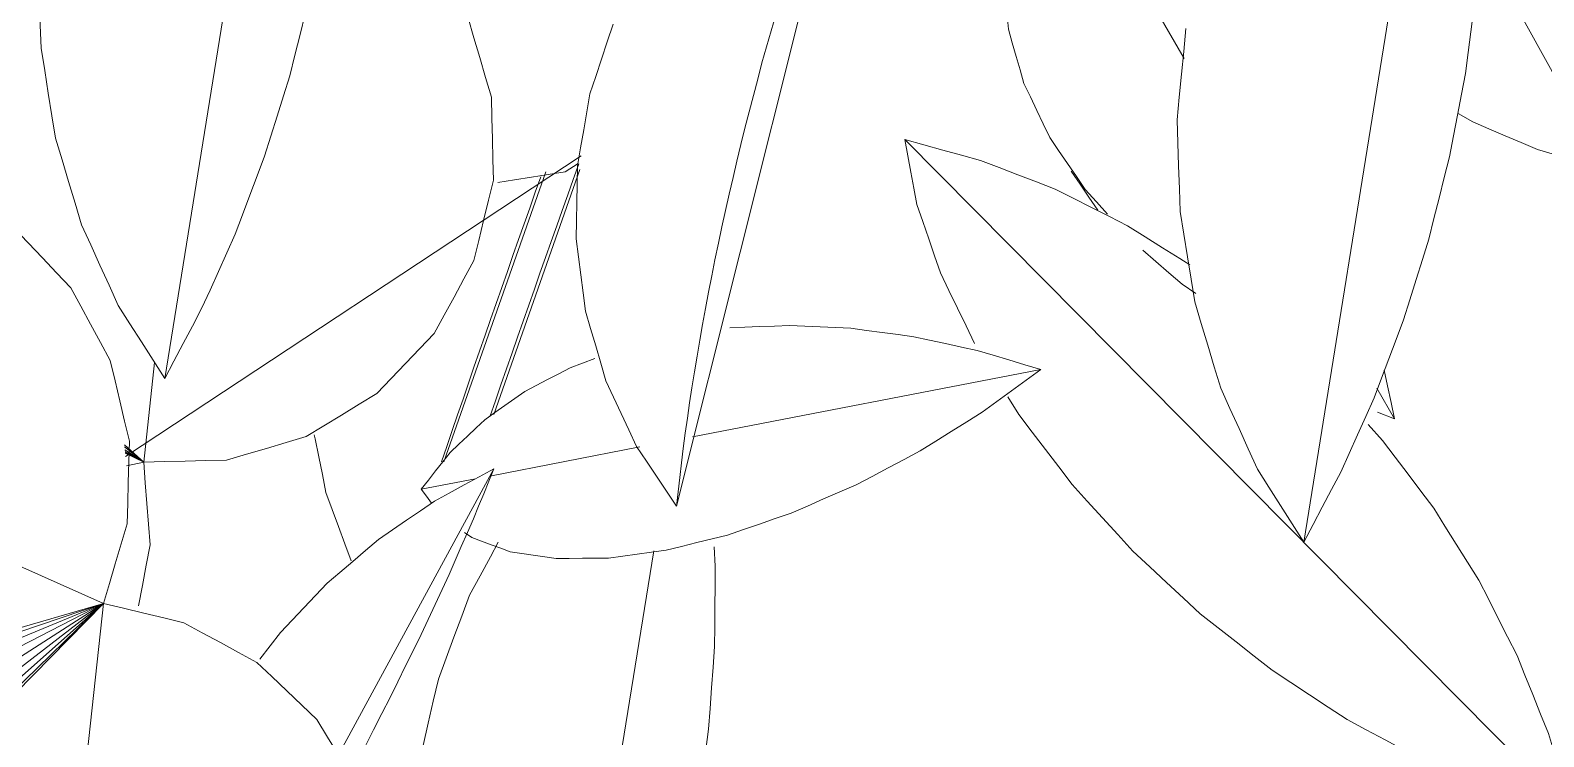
# Model space of a CAD drawing. Header units: metres. Extents: x -18.34 to -13.25, y -25.49 to -16.26.
# Drawn here: x -14.5153 to -14.4264, y -20.6144 to -20.5729 of the extents above; entities that cross this region are included whole.
import ezdxf

# ---------------------------------------------------------------- set-up
doc = ezdxf.new("R2010")
doc.units = ezdxf.units.M
doc.layers.add('Importações nas famílias', color=7, linetype='Continuous', lineweight=5)
doc.layers.add('Vegetação', color=7, linetype='Continuous', lineweight=5)

# ---------------------------------------------------------------- blocks, each defined once
blk = doc.blocks.new('Planta_pergolado_12200 - plantas pergolado_skp_Component_12-V566-Pavimento 02 - Executivo')
at = {"layer": 'Importações nas famílias', "color": 9}
for p, q in [((0.051972, 0.272105), (0.035201, 0.262992)), ((0.033843, 0.263584), (0.034776, 0.264081))]:
    blk.add_line(p, q, dxfattribs=at)
at = {"layer": 'Importações nas famílias', "color": 9, "flags": 128}
for points in [[(0.049046, 0.27091), (0.049777, 0.271209), (0.050509, 0.271508), (0.05124, 0.271806), (0.051972, 0.272105)], [(0.051972, 0.272105), (0.051499, 0.271232), (0.051025, 0.270358), (0.050551, 0.269485), (0.050078, 0.268611)], [(0.045783, 0.269474), (0.046599, 0.269833), (0.047414, 0.270192), (0.04823, 0.270551), (0.049046, 0.27091)], [(0.042262, 0.267831), (0.043142, 0.268241), (0.044023, 0.268652), (0.044903, 0.269063), (0.045783, 0.269474)], [(0.050078, 0.268611), (0.049516, 0.267792), (0.048954, 0.266973), (0.048393, 0.266154), (0.047831, 0.265335)], [(0.038564, 0.266019), (0.039488, 0.266472), (0.040413, 0.266925), (0.041337, 0.267378), (0.042262, 0.267831)], [(0.034776, 0.264081), (0.035723, 0.264565), (0.03667, 0.26505), (0.037617, 0.265534), (0.038564, 0.266019)], [(0.047831, 0.265335), (0.047187, 0.26458), (0.046543, 0.263824), (0.045899, 0.263069), (0.045256, 0.262313)], [(0.045256, 0.262313), (0.044537, 0.26163), (0.043818, 0.260946), (0.0431, 0.260262), (0.042381, 0.259579)], [(0.042381, 0.259579), (0.041595, 0.258975), (0.04081, 0.258371)]]:
    blk.add_lwpolyline(points, dxfattribs=at)
blk = doc.blocks.new('Planta_pergolado_12200 - plantas pergolado_skp_Component_17-V3860-Pavimento 02 - Executivo')
at = {"layer": 'Importações nas famílias', "color": 9}
for p, q in [((0.385907, -0.226549), (0.401074, -0.192523)), ((0.378167, -0.200032), (0.385907, -0.226549)), ((0.385907, -0.226549), (0.377654, -0.202165)), ((0.385907, -0.226549), (0.376607, -0.204091)), ((0.385907, -0.226549), (0.364249, -0.205321)), ((0.385907, -0.226549), (0.375098, -0.205679)), ((0.385907, -0.226549), (0.373229, -0.206822)), ((0.385907, -0.226549), (0.366809, -0.206978)), ((0.385907, -0.226549), (0.368938, -0.207494)), ((0.385907, -0.226549), (0.371128, -0.207441)), ((0.385907, -0.226549), (0.348899, -0.222578))]:
    blk.add_line(p, q, dxfattribs=at)
at = {"layer": 'Importações nas famílias', "color": 9, "flags": 128}
for points in [[(0.407941, -0.221295), (0.407059, -0.222131), (0.406178, -0.222966), (0.405296, -0.223802), (0.404414, -0.224638)], [(0.404414, -0.224638), (0.403347, -0.225216), (0.402279, -0.225794), (0.401211, -0.226372), (0.400143, -0.226951)], [(0.385907, -0.226549), (0.385622, -0.227731), (0.385338, -0.228913), (0.385053, -0.230096), (0.384769, -0.231278)], [(0.390563, -0.22794), (0.389399, -0.227592), (0.388235, -0.227244), (0.387071, -0.226897), (0.385907, -0.226549)], [(0.400143, -0.226951), (0.398962, -0.227232), (0.397781, -0.227514), (0.3966, -0.227796), (0.395419, -0.228077)], [(0.395419, -0.228077), (0.394205, -0.228043), (0.392991, -0.228009), (0.391777, -0.227974), (0.390563, -0.22794)], [(0.384769, -0.231278), (0.384188, -0.232346), (0.383608, -0.233414), (0.383027, -0.234482), (0.382447, -0.235549)], [(0.382447, -0.235549), (0.38161, -0.23643), (0.380773, -0.237311), (0.379937, -0.238192), (0.3791, -0.239072)], [(0.3791, -0.239072), (0.378064, -0.239706), (0.377028, -0.240339), (0.375992, -0.240973), (0.374956, -0.241606)]]:
    blk.add_lwpolyline(points, dxfattribs=at)
blk = doc.blocks.new('Planta_pergolado_12200 - plantas pergolado_skp_Component_16-V3861-Pavimento 02 - Executivo')
blk.add_blockref('Planta_pergolado_12200 - plantas pergolado_skp_Component_17-V3860-Pavimento 02 - Executivo', (0, 0))
at = {"extrusion": (0, 0, -1), "zscale": -1, "rotation": 180}
blk.add_blockref('Planta_pergolado_12200 - plantas pergolado_skp_Component_12-V566-Pavimento 02 - Executivo', (-0.341827, 0.022642), dxfattribs=at)
blk = doc.blocks.new('Planta_pergolado_12200 - plantas pergolado_skp_Component_12-V593-Pavimento 02 - Executivo')
at = {"layer": 'Importações nas famílias', "color": 9}
for p, q in [((0.399628, 0.281553), (0.395676, 0.261122)), ((0.395079, 0.258032), (0.393377, 0.249234)), ((0.390068, 0.247737), (0.389761, 0.248176)), ((0.393212, 0.24838), (0.392596, 0.245198))]:
    blk.add_line(p, q, dxfattribs=at)
at = {"layer": 'Importações nas famílias', "color": 9, "flags": 128}
for points in [[(0.397122, 0.27812), (0.397748, 0.278978), (0.398375, 0.279837), (0.399001, 0.280695), (0.399628, 0.281553)], [(0.399628, 0.281553), (0.399906, 0.280622), (0.400184, 0.279691), (0.400462, 0.27876), (0.40074, 0.277829)], [(0.394847, 0.274478), (0.395416, 0.275389), (0.395985, 0.276299), (0.396553, 0.277209), (0.397122, 0.27812)], [(0.40074, 0.277829), (0.400941, 0.276897), (0.401143, 0.275965), (0.401345, 0.275033), (0.401546, 0.274102)], [(0.392858, 0.270713), (0.393356, 0.271654), (0.393853, 0.272596), (0.39435, 0.273537), (0.394847, 0.274478)], [(0.401546, 0.274102), (0.40167, 0.273179), (0.401793, 0.272257), (0.401916, 0.271334), (0.402039, 0.270412)], [(0.391201, 0.266913), (0.391615, 0.267863), (0.39203, 0.268813), (0.392444, 0.269763), (0.392858, 0.270713)], [(0.402039, 0.270412), (0.402082, 0.269509), (0.402126, 0.268607), (0.402169, 0.267704), (0.402212, 0.266802)], [(0.389914, 0.263168), (0.390236, 0.264104), (0.390558, 0.265041), (0.390879, 0.265977), (0.391201, 0.266913)], [(0.402212, 0.266802), (0.402175, 0.265929), (0.402138, 0.265056), (0.402101, 0.264183), (0.402064, 0.263311)], [(0.389029, 0.259565), (0.38925, 0.260466), (0.389472, 0.261367), (0.389693, 0.262267), (0.389914, 0.263168)], [(0.388565, 0.256189), (0.388681, 0.257033), (0.388797, 0.257877), (0.388913, 0.258721), (0.389029, 0.259565)], [(0.388533, 0.253119), (0.388541, 0.253886), (0.388549, 0.254654), (0.388557, 0.255421), (0.388565, 0.256189)], [(0.400267, 0.255385), (0.399995, 0.254658), (0.399723, 0.253931)], [(0.388935, 0.250427), (0.388834, 0.2511), (0.388734, 0.251773), (0.388634, 0.252446), (0.388533, 0.253119)], [(0.399723, 0.253931), (0.399377, 0.253269), (0.399031, 0.252608), (0.398686, 0.251946), (0.39834, 0.251285)], [(0.39834, 0.251285), (0.397925, 0.250696), (0.397509, 0.250108), (0.397094, 0.249519), (0.396678, 0.24893)], [(0.389761, 0.248176), (0.389554, 0.248739), (0.389348, 0.249301), (0.389141, 0.249864), (0.388935, 0.250427)], [(0.396678, 0.24893), (0.396198, 0.248421), (0.395718, 0.247912), (0.395237, 0.247403), (0.394757, 0.246894)], [(0.394757, 0.246894), (0.394217, 0.24647), (0.393677, 0.246046), (0.393136, 0.245622), (0.392596, 0.245198)], [(0.392596, 0.245198), (0.392195, 0.245503), (0.391793, 0.245808)]]:
    blk.add_lwpolyline(points, dxfattribs=at)
blk = doc.blocks.new('Planta_pergolado_12200 - plantas pergolado_skp_Component_17-V3867-Pavimento 02 - Executivo')
at = {"layer": 'Importações nas famílias', "color": 9}
for p, q in [((0.393976, -0.227907), (0.394189, -0.228916)), ((0.395199, -0.227781), (0.394189, -0.228916)), ((0.395079, -0.227793), (0.394189, -0.228916)), ((0.394921, -0.227809), (0.394189, -0.228916)), ((0.394814, -0.22782), (0.394189, -0.228916)), ((0.394189, -0.228916), (0.394752, -0.227827)), ((0.394189, -0.228916), (0.394726, -0.227829)), ((0.400042, -0.229544), (0.394189, -0.228916))]:
    blk.add_line(p, q, dxfattribs=at)
at = {"layer": 'Importações nas famílias', "color": 9, "flags": 128}
for points in [[(0.389346, -0.229288), (0.388152, -0.229064), (0.386958, -0.22884), (0.385764, -0.228616)], [(0.394189, -0.228916), (0.392978, -0.229009), (0.391767, -0.229102), (0.390557, -0.229195), (0.389346, -0.229288)], [(0.394312, -0.23378), (0.394281, -0.232564), (0.39425, -0.231348), (0.39422, -0.230132), (0.394189, -0.228916)], [(0.395687, -0.238449), (0.395343, -0.237282), (0.394999, -0.236114), (0.394656, -0.234947), (0.394312, -0.23378)], [(0.398221, -0.242602), (0.397588, -0.241564), (0.396954, -0.240526), (0.396321, -0.239487), (0.395687, -0.238449)], [(0.401742, -0.245959), (0.400862, -0.24512), (0.399982, -0.244281), (0.399102, -0.243442), (0.398221, -0.242602)], [(0.406009, -0.248289), (0.404942, -0.247707), (0.403875, -0.247124), (0.402809, -0.246542), (0.401742, -0.245959)], [(0.410731, -0.249435), (0.40955, -0.249148), (0.40837, -0.248862), (0.407189, -0.248576), (0.406009, -0.248289)], [(0.420246, -0.247944), (0.419081, -0.248288), (0.417916, -0.248631), (0.416752, -0.248974), (0.415587, -0.249317)], [(0.415587, -0.249317), (0.414373, -0.249346), (0.413159, -0.249376), (0.411945, -0.249405), (0.410731, -0.249435)]]:
    blk.add_lwpolyline(points, dxfattribs=at)
blk = doc.blocks.new('Planta_pergolado_12200 - plantas pergolado_skp_Component_16-V3868-Pavimento 02 - Executivo')
blk.add_blockref('Planta_pergolado_12200 - plantas pergolado_skp_Component_17-V3867-Pavimento 02 - Executivo', (0, 0))
at = {"extrusion": (0, 0, -1), "zscale": -1, "rotation": 180}
blk.add_blockref('Planta_pergolado_12200 - plantas pergolado_skp_Component_12-V593-Pavimento 02 - Executivo', (0, 0), dxfattribs=at)
blk = doc.blocks.new('Planta_pergolado_12200 - plantas pergolado_skp_-V3896-Pavimento 02 - Executivo')
for name in ['Planta_pergolado_12200 - plantas pergolado_skp_Component_16-V3861-Pavimento 02 - Executivo', 'Planta_pergolado_12200 - plantas pergolado_skp_Component_16-V3868-Pavimento 02 - Executivo']:
    blk.add_blockref(name, (0, 0))
blk = doc.blocks.new('Planta_pergolado_12200 - plantas pergolado_skp_Component_12-V859-Pavimento 02 - Executivo')
at = {"layer": 'Importações nas famílias', "color": 9}
for p, q in [((0.411349, 0.314746), (0.424787, 0.307309)), ((0.428836, 0.308116), (0.429557, 0.30774)), ((0.414647, 0.306049), (0.414145, 0.306908)), ((0.438927, 0.299484), (0.442179, 0.297684))]:
    blk.add_line(p, q, dxfattribs=at)
at = {"layer": 'Importações nas famílias', "color": 9, "flags": 128}
for points in [[(0.412531, 0.310696), (0.412235, 0.311708), (0.41194, 0.312721), (0.411644, 0.313733), (0.411349, 0.314746)], [(0.411349, 0.314746), (0.412293, 0.314457), (0.413237, 0.314169), (0.414182, 0.31388), (0.415126, 0.313592)], [(0.415126, 0.313592), (0.416046, 0.313278), (0.416965, 0.312964), (0.417885, 0.312651), (0.418804, 0.312337)], [(0.418804, 0.312337), (0.419688, 0.312002), (0.420572, 0.311667), (0.421457, 0.311332), (0.422341, 0.310996)], [(0.422341, 0.310996), (0.42318, 0.310643), (0.424019, 0.31029), (0.424858, 0.309937), (0.425697, 0.309584)], [(0.414145, 0.306908), (0.413741, 0.307855), (0.413338, 0.308802), (0.412934, 0.309749), (0.412531, 0.310696)], [(0.425697, 0.309584), (0.426482, 0.309217), (0.427266, 0.30885), (0.428051, 0.308483), (0.428836, 0.308116)], [(0.44015, 0.300525), (0.440452, 0.300162), (0.440755, 0.299799), (0.441057, 0.299437), (0.44136, 0.299074)], [(0.44136, 0.299074), (0.441565, 0.298727), (0.441769, 0.298379), (0.441974, 0.298032), (0.442179, 0.297684)], [(0.442179, 0.297684), (0.441488, 0.297218), (0.440796, 0.296752), (0.440105, 0.296285), (0.439413, 0.295819)], [(0.439413, 0.295819), (0.438672, 0.295505), (0.437931, 0.295192), (0.437191, 0.294878), (0.43645, 0.294565)], [(0.433357, 0.293952), (0.43257, 0.293962), (0.431782, 0.293973)], [(0.43645, 0.294565), (0.435676, 0.294412), (0.434903, 0.294258), (0.43413, 0.294105), (0.433357, 0.293952)]]:
    blk.add_lwpolyline(points, dxfattribs=at)
blk = doc.blocks.new('Planta_pergolado_12200 - plantas pergolado_skp_Component_12-V847-Pavimento 02 - Executivo')
at = {"layer": 'Importações nas famílias', "color": 9}
blk.add_line((0.56316, 0.178764), (0.606406, 0.189611), dxfattribs=at)
at = {"layer": 'Importações nas famílias', "color": 9, "flags": 128}
for points in [[(0.58917, 0.183782), (0.59011, 0.184051), (0.59105, 0.18432), (0.591989, 0.184589), (0.592929, 0.184858)], [(0.585337, 0.182776), (0.586296, 0.183028), (0.587254, 0.183279), (0.588212, 0.183531), (0.58917, 0.183782)], [(0.581473, 0.181851), (0.582439, 0.182083), (0.583405, 0.182314), (0.584371, 0.182545), (0.585337, 0.182776)], [(0.577619, 0.181018), (0.578582, 0.181226), (0.579546, 0.181435), (0.580509, 0.181643), (0.581473, 0.181851)], [(0.573819, 0.180285), (0.574769, 0.180468), (0.575719, 0.180651), (0.576669, 0.180835), (0.577619, 0.181018)], [(0.566549, 0.179151), (0.567441, 0.179279), (0.568333, 0.179406), (0.569224, 0.179533), (0.570116, 0.17966)], [(0.570116, 0.17966), (0.571042, 0.179816), (0.571968, 0.179973), (0.572893, 0.180129), (0.573819, 0.180285)], [(0.56316, 0.178764), (0.564007, 0.178861), (0.564855, 0.178958), (0.565702, 0.179055), (0.566549, 0.179151)], [(0.566675, 0.17641), (0.565796, 0.176999), (0.564917, 0.177587), (0.564039, 0.178175), (0.56316, 0.178764)], [(0.570522, 0.174618), (0.56956, 0.175066), (0.568598, 0.175514), (0.567636, 0.175962), (0.566675, 0.17641)], [(0.591428, 0.17504), (0.590409, 0.174701), (0.589391, 0.174363), (0.588372, 0.174024), (0.587354, 0.173686)], [(0.57461, 0.173429), (0.573588, 0.173726), (0.572566, 0.174023), (0.571544, 0.174321), (0.570522, 0.174618)], [(0.578845, 0.172871), (0.577786, 0.17301), (0.576727, 0.17315), (0.575669, 0.173289), (0.57461, 0.173429)], [(0.587354, 0.173686), (0.586297, 0.173504), (0.58524, 0.173322), (0.584183, 0.173139), (0.583126, 0.172957)], [(0.583126, 0.172957), (0.582056, 0.172936), (0.580985, 0.172914), (0.579915, 0.172892), (0.578845, 0.172871)]]:
    blk.add_lwpolyline(points, dxfattribs=at)
blk = doc.blocks.new('Planta_pergolado_12200 - plantas pergolado_skp_Component_16-V4015-Pavimento 02 - Executivo')
at = {"extrusion": (0, 0, -1), "zscale": -1, "rotation": 180}
for name, p in [('Planta_pergolado_12200 - plantas pergolado_skp_Component_12-V847-Pavimento 02 - Executivo', (0.171558, -0.081414)), ('Planta_pergolado_12200 - plantas pergolado_skp_Component_12-V859-Pavimento 02 - Executivo', (0, 0))]:
    blk.add_blockref(name, p, dxfattribs=at)
blk = doc.blocks.new('Planta_pergolado_12200 - plantas pergolado_skp_Component_12-V935-Pavimento 02 - Executivo')
at = {"layer": 'Importações nas famílias', "color": 9}
blk.add_line((0.399094, 0.230146), (0.441757, 0.237025), dxfattribs=at)
at = {"layer": 'Importações nas famílias', "color": 9, "flags": 128}
for points in [[(0.416856, 0.23748), (0.418064, 0.237783), (0.419273, 0.238086), (0.420482, 0.238389), (0.421691, 0.238692)], [(0.412127, 0.236001), (0.413309, 0.236371), (0.414491, 0.236741), (0.415673, 0.23711), (0.416856, 0.23748)], [(0.407557, 0.234273), (0.408699, 0.234705), (0.409842, 0.235137), (0.410984, 0.235569), (0.412127, 0.236001)], [(0.403196, 0.232314), (0.404286, 0.232804), (0.405377, 0.233293), (0.406467, 0.233783), (0.407557, 0.234273)], [(0.399094, 0.230146), (0.40012, 0.230688), (0.401145, 0.23123), (0.402171, 0.231772), (0.403196, 0.232314)], [(0.403381, 0.227419), (0.402309, 0.228101), (0.401238, 0.228783), (0.400166, 0.229465), (0.399094, 0.230146)], [(0.408115, 0.225269), (0.406932, 0.225806), (0.405748, 0.226344), (0.404565, 0.226881), (0.403381, 0.227419)], [(0.413187, 0.223746), (0.411919, 0.224127), (0.410651, 0.224507), (0.409383, 0.224888), (0.408115, 0.225269)], [(0.418476, 0.222887), (0.417153, 0.223102), (0.415831, 0.223316), (0.414509, 0.223531), (0.413187, 0.223746)], [(0.423858, 0.222711), (0.422513, 0.222755), (0.421167, 0.222799), (0.419821, 0.222843), (0.418476, 0.222887)]]:
    blk.add_lwpolyline(points, dxfattribs=at)
blk = doc.blocks.new('Planta_pergolado_12200 - plantas pergolado_skp_Component_16-V4051-Pavimento 02 - Executivo')
at = {"extrusion": (0, 0, -1), "zscale": -1, "rotation": 180}
blk.add_blockref('Planta_pergolado_12200 - plantas pergolado_skp_Component_12-V935-Pavimento 02 - Executivo', (0, 0), dxfattribs=at)
blk = doc.blocks.new('Planta_pergolado_12200 - plantas pergolado_skp_Component_12-V939-Pavimento 02 - Executivo')
at = {"layer": 'Importações nas famílias', "color": 9}
for p, q in [((0.373595, 0.312745), (0.413104, 0.273582)), ((0.395468, 0.301602), (0.396389, 0.300767)), ((0.39802, 0.27962), (0.396979, 0.280269))]:
    blk.add_line(p, q, dxfattribs=at)
at = {"layer": 'Importações nas famílias', "color": 9, "flags": 128}
for points in [[(0.374851, 0.308439), (0.374537, 0.309515), (0.374223, 0.310592), (0.373909, 0.311668), (0.373595, 0.312745)], [(0.373595, 0.312745), (0.374764, 0.312395), (0.375933, 0.312046), (0.377102, 0.311697), (0.378271, 0.311347)], [(0.378271, 0.311347), (0.379415, 0.310888), (0.380559, 0.310429), (0.381703, 0.30997), (0.382847, 0.309511)], [(0.382847, 0.309511), (0.383953, 0.308948), (0.385059, 0.308385), (0.386165, 0.307821), (0.38727, 0.307258)], [(0.3767, 0.303998), (0.376238, 0.305108), (0.375776, 0.306218), (0.375314, 0.307329), (0.374851, 0.308439)], [(0.38727, 0.307258), (0.388326, 0.306596), (0.389382, 0.305935), (0.390438, 0.305273), (0.391493, 0.304612)], [(0.379098, 0.299526), (0.378498, 0.300644), (0.377899, 0.301762), (0.377299, 0.30288), (0.3767, 0.303998)], [(0.391493, 0.304612), (0.392487, 0.303859), (0.393481, 0.303107), (0.394474, 0.302355), (0.395468, 0.301602)], [(0.381988, 0.295129), (0.381265, 0.296228), (0.380543, 0.297327), (0.37982, 0.298427), (0.379098, 0.299526)], [(0.385302, 0.290909), (0.384474, 0.291964), (0.383645, 0.293019), (0.382816, 0.294074), (0.381988, 0.295129)], [(0.388964, 0.286965), (0.388049, 0.287951), (0.387133, 0.288937), (0.386218, 0.289923), (0.385302, 0.290909)], [(0.405757, 0.290308), (0.406125, 0.289724), (0.406769, 0.2887), (0.407413, 0.287677), (0.408057, 0.286654)], [(0.392887, 0.283391), (0.391906, 0.284284), (0.390926, 0.285178), (0.389945, 0.286072), (0.388964, 0.286965)], [(0.408057, 0.286654), (0.408593, 0.285589), (0.409129, 0.284525), (0.409665, 0.283461), (0.410201, 0.282396)], [(0.396979, 0.280269), (0.395956, 0.281049), (0.394933, 0.28183), (0.39391, 0.28261), (0.392887, 0.283391)], [(0.410201, 0.282396), (0.410624, 0.281303), (0.411046, 0.28021), (0.411468, 0.279116), (0.41189, 0.278023)], [(0.41189, 0.278023), (0.412194, 0.276913), (0.412497, 0.275802), (0.412801, 0.274692), (0.413104, 0.273582)], [(0.405284, 0.275664), (0.404249, 0.276167), (0.403214, 0.276669), (0.402179, 0.277171), (0.401144, 0.277673)], [(0.409302, 0.27429), (0.408298, 0.274633), (0.407293, 0.274977), (0.406288, 0.275321), (0.405284, 0.275664)], [(0.413104, 0.273582), (0.412154, 0.273759), (0.411203, 0.273936), (0.410253, 0.274113), (0.409302, 0.27429)]]:
    blk.add_lwpolyline(points, dxfattribs=at)
blk = doc.blocks.new('Planta_pergolado_12200 - plantas pergolado_skp_Component_12-V940-Pavimento 02 - Executivo')
at = {"layer": 'Importações nas famílias', "color": 9}
for p, q in [((0.388089, 0.262453), (0.389229, 0.262389)), ((0.356202, 0.253558), (0.388984, 0.258844)), ((0.355187, 0.247062), (0.354205, 0.247508))]:
    blk.add_line(p, q, dxfattribs=at)
at = {"layer": 'Importações nas famílias', "color": 9, "flags": 128}
for points in [[(0.37365, 0.261419), (0.374872, 0.26158), (0.376094, 0.261741), (0.377315, 0.261901), (0.378537, 0.262062)], [(0.378537, 0.262062), (0.379745, 0.262149), (0.380952, 0.262235), (0.38216, 0.262322), (0.383368, 0.262408)], [(0.383368, 0.262408), (0.384548, 0.262419), (0.385728, 0.262431), (0.386909, 0.262442), (0.388089, 0.262453)], [(0.368762, 0.260486), (0.369984, 0.260719), (0.371206, 0.260953), (0.372428, 0.261186), (0.37365, 0.261419)], [(0.363927, 0.259273), (0.365136, 0.259577), (0.366345, 0.25988), (0.367553, 0.260183), (0.368762, 0.260486)], [(0.359198, 0.257795), (0.36038, 0.258164), (0.361562, 0.258534), (0.362745, 0.258904), (0.363927, 0.259273)], [(0.356913, 0.256931), (0.358055, 0.257363), (0.359198, 0.257795)], [(0.389488, 0.249717), (0.388642, 0.24926), (0.387513, 0.24865), (0.386383, 0.24804)], [(0.386383, 0.24804), (0.385155, 0.247581), (0.383927, 0.247122), (0.382699, 0.246663), (0.381471, 0.246204)], [(0.360258, 0.24554), (0.35899, 0.24592), (0.357722, 0.246301), (0.356455, 0.246682), (0.355187, 0.247062)], [(0.381471, 0.246204), (0.380173, 0.245908), (0.378875, 0.245611), (0.377578, 0.245314), (0.37628, 0.245017)], [(0.365547, 0.24468), (0.364225, 0.244895), (0.362902, 0.24511), (0.36158, 0.245325), (0.360258, 0.24554)], [(0.370929, 0.244505), (0.369584, 0.244549), (0.368238, 0.244593), (0.366893, 0.244636), (0.365547, 0.24468)], [(0.37628, 0.245017), (0.374942, 0.244889), (0.373605, 0.244761), (0.372267, 0.244633), (0.370929, 0.244505)]]:
    blk.add_lwpolyline(points, dxfattribs=at)
blk = doc.blocks.new('Planta_pergolado_12200 - plantas pergolado_skp_Component_17-V4052-Pavimento 02 - Executivo')
at = {"layer": 'Importações nas famílias', "color": 9}
blk.add_line((0.411698, -0.254403), (0.411221, -0.253638), dxfattribs=at)
at = {"layer": 'Importações nas famílias', "color": 9, "flags": 128}
blk.add_lwpolyline([(0.411221, -0.253638), (0.411066, -0.252651), (0.410911, -0.251664), (0.410756, -0.250677), (0.4106, -0.249691)], dxfattribs=at)
blk = doc.blocks.new('Planta_pergolado_12200 - plantas pergolado_skp_Component_16-V4053-Pavimento 02 - Executivo')
blk.add_blockref('Planta_pergolado_12200 - plantas pergolado_skp_Component_17-V4052-Pavimento 02 - Executivo', (0, 0))
at = {"extrusion": (0, 0, -1), "zscale": -1, "rotation": 180}
for name in ['Planta_pergolado_12200 - plantas pergolado_skp_Component_12-V940-Pavimento 02 - Executivo', 'Planta_pergolado_12200 - plantas pergolado_skp_Component_12-V939-Pavimento 02 - Executivo']:
    blk.add_blockref(name, (0, 0), dxfattribs=at)
blk = doc.blocks.new('Planta_pergolado_12200 - plantas pergolado_skp_Component_12-V914-Pavimento 02 - Executivo')
at = {"layer": 'Importações nas famílias', "color": 9}
blk.add_line((0.235243, 0.212948), (0.290158, 0.221803), dxfattribs=at)
at = {"layer": 'Importações nas famílias', "color": 9, "flags": 128}
for points in [[(0.262727, 0.222427), (0.263949, 0.222588), (0.265171, 0.222749), (0.266392, 0.22291), (0.267614, 0.22307)], [(0.257839, 0.221494), (0.259061, 0.221728), (0.260283, 0.221961), (0.261505, 0.222194), (0.262727, 0.222427)], [(0.253004, 0.220282), (0.254213, 0.220585), (0.255421, 0.220888), (0.25663, 0.221191), (0.257839, 0.221494)], [(0.248275, 0.218803), (0.249457, 0.219173), (0.250639, 0.219542), (0.251821, 0.219912), (0.253004, 0.220282)], [(0.243705, 0.217075), (0.244847, 0.217507), (0.24599, 0.217939), (0.247132, 0.218371), (0.248275, 0.218803)], [(0.239345, 0.215116), (0.240435, 0.215606), (0.241525, 0.216095), (0.242615, 0.216585), (0.243705, 0.217075)], [(0.235243, 0.212948), (0.236268, 0.21349), (0.237294, 0.214032), (0.238319, 0.214574), (0.239345, 0.215116)], [(0.239529, 0.210221), (0.238458, 0.210903), (0.237386, 0.211585), (0.236314, 0.212267), (0.235243, 0.212948)], [(0.244264, 0.208071), (0.24308, 0.208608), (0.241896, 0.209146), (0.240713, 0.209683), (0.239529, 0.210221)], [(0.249335, 0.206548), (0.248067, 0.206929), (0.246799, 0.207309), (0.245531, 0.20769), (0.244264, 0.208071)], [(0.254624, 0.205689), (0.253301, 0.205904), (0.251979, 0.206118), (0.250657, 0.206333), (0.249335, 0.206548)], [(0.260006, 0.205513), (0.258661, 0.205557), (0.257315, 0.205601), (0.255969, 0.205645), (0.254624, 0.205689)], [(0.265356, 0.206025), (0.264019, 0.205897), (0.262681, 0.205769), (0.261344, 0.205641), (0.260006, 0.205513)]]:
    blk.add_lwpolyline(points, dxfattribs=at)
blk = doc.blocks.new('Planta_pergolado_12200 - plantas pergolado_skp_Component_16-V4058-Pavimento 02 - Executivo')
at = {"extrusion": (0, 0, -1), "zscale": -1, "rotation": 180}
blk.add_blockref('Planta_pergolado_12200 - plantas pergolado_skp_Component_12-V914-Pavimento 02 - Executivo', (-0.154259, -0.084045), dxfattribs=at)
blk = doc.blocks.new('Planta_pergolado_12200 - plantas pergolado_skp_-V4059-Pavimento 02 - Executivo')
at = {"layer": 'Importações nas famílias', "color": 9}
blk.add_line((0.41216, -0.25459), (0.394531, -0.22785), dxfattribs=at)
for name in ['Planta_pergolado_12200 - plantas pergolado_skp_Component_16-V4051-Pavimento 02 - Executivo', 'Planta_pergolado_12200 - plantas pergolado_skp_Component_16-V4053-Pavimento 02 - Executivo', 'Planta_pergolado_12200 - plantas pergolado_skp_Component_16-V4058-Pavimento 02 - Executivo']:
    blk.add_blockref(name, (0, 0))
blk = doc.blocks.new('Planta_pergolado_12200 - plantas pergolado_skp_-V4060-Pavimento 02 - Executivo')
for name in ['Planta_pergolado_12200 - plantas pergolado_skp_-V4059-Pavimento 02 - Executivo', 'Planta_pergolado_12200 - plantas pergolado_skp_Component_16-V4015-Pavimento 02 - Executivo']:
    blk.add_blockref(name, (0, 0))
blk = doc.blocks.new('Planta_pergolado_12200 - plantas pergolado_skp_-V4061-Pavimento 02 - Executivo')
for name in ['Planta_pergolado_12200 - plantas pergolado_skp_-V3896-Pavimento 02 - Executivo', 'Planta_pergolado_12200 - plantas pergolado_skp_-V4060-Pavimento 02 - Executivo']:
    blk.add_blockref(name, (0, 0))
blk = doc.blocks.new('Planta_pergolado_12200 - plantas pergolado_skp_Component_12-V2373-Pavimento 02 - Executivo')
at = {"layer": 'Importações nas famílias', "color": 9}
for p, q in [((0.404635, 0.289845), (0.404082, 0.29066)), ((0.417868, 0.289964), (0.429371, 0.283307)), ((0.427064, 0.288163), (0.427497, 0.28768))]:
    blk.add_line(p, q, dxfattribs=at)
at = {"layer": 'Importações nas famílias', "color": 9, "flags": 128}
for points in [[(0.423754, 0.290954), (0.424362, 0.290501), (0.42497, 0.290047)], [(0.406624, 0.287543), (0.405961, 0.28831), (0.405298, 0.289078), (0.404635, 0.289845)], [(0.42497, 0.290047), (0.425494, 0.289576), (0.426017, 0.289105), (0.426541, 0.288634), (0.427064, 0.288163)], [(0.410177, 0.284167), (0.409454, 0.284819), (0.408732, 0.285471)], [(0.413238, 0.282081), (0.412472, 0.282602), (0.411707, 0.283124), (0.410942, 0.283645), (0.410177, 0.284167)], [(0.416398, 0.280566), (0.415608, 0.280945), (0.414818, 0.281323), (0.414028, 0.281702), (0.413238, 0.282081)], [(0.428546, 0.280718), (0.427842, 0.280473), (0.427137, 0.280227), (0.426433, 0.279981), (0.425729, 0.279736)], [(0.429825, 0.281511), (0.429185, 0.281115), (0.428546, 0.280718)], [(0.419582, 0.279659), (0.418786, 0.279886), (0.41799, 0.280113), (0.417194, 0.280339), (0.416398, 0.280566)], [(0.422717, 0.27938), (0.421934, 0.27945), (0.42115, 0.279519), (0.420366, 0.279589), (0.419582, 0.279659)], [(0.425729, 0.279736), (0.424976, 0.279647), (0.424223, 0.279558), (0.42347, 0.279469), (0.422717, 0.27938)]]:
    blk.add_lwpolyline(points, dxfattribs=at)
blk = doc.blocks.new('Planta_pergolado_12200 - plantas pergolado_skp_Component_12-V4207-Pavimento 02 - Executivo')
at = {"layer": 'Importações nas famílias', "color": 9}
for p, q in [((0.394208, -0.246389), (0.395113, -0.246697)), ((0.394211, -0.246535), (0.411216, -0.252512)), ((0.410024, -0.25189), (0.41093, -0.252213))]:
    blk.add_line(p, q, dxfattribs=at)
at = {"layer": 'Importações nas famílias', "color": 9, "flags": 128}
for points in [[(0.392413, -0.239609), (0.39141, -0.23998), (0.390407, -0.240352), (0.389405, -0.240724), (0.388402, -0.241095)], [(0.395796, -0.23892), (0.395554, -0.238969), (0.394507, -0.239182), (0.39346, -0.239396), (0.392413, -0.239609)], [(0.395113, -0.246697), (0.396039, -0.247015), (0.396966, -0.247333), (0.397892, -0.247651), (0.398818, -0.247969)], [(0.398818, -0.247969), (0.399755, -0.248294), (0.400692, -0.248619), (0.401629, -0.248944), (0.402566, -0.249269)], [(0.402566, -0.249269), (0.403503, -0.249597), (0.40444, -0.249925), (0.405377, -0.250253), (0.406315, -0.25058)], [(0.406315, -0.25058), (0.407242, -0.250908), (0.408169, -0.251235), (0.409096, -0.251563), (0.410024, -0.25189)]]:
    blk.add_lwpolyline(points, dxfattribs=at)
blk = doc.blocks.new('Planta_pergolado_12200 - plantas pergolado_skp_Component_16-V4209-Pavimento 02 - Executivo')
blk.add_blockref('Planta_pergolado_12200 - plantas pergolado_skp_Component_12-V4207-Pavimento 02 - Executivo', (0, 0))
at = {"extrusion": (0, 0, -1), "zscale": -1.000000000000001, "rotation": 180}
blk.add_blockref('Planta_pergolado_12200 - plantas pergolado_skp_Component_12-V2373-Pavimento 02 - Executivo', (0, 0), dxfattribs=at)
blk = doc.blocks.new('Planta_pergolado_12200 - plantas pergolado_skp_Component_12-V1225-Pavimento 02 - Executivo')
at = {"layer": 'Importações nas famílias', "color": 9}
for p, q in [((0.396724, 0.302319), (0.398529, 0.301275)), ((0.397122, 0.301323), (0.396724, 0.302319))]:
    blk.add_line(p, q, dxfattribs=at)
at = {"layer": 'Importações nas famílias', "color": 9, "flags": 128}
for points in [[(0.396724, 0.302319), (0.397693, 0.302112), (0.398662, 0.301904), (0.399579, 0.301708)], [(0.411265, 0.28334), (0.4105, 0.283862), (0.409734, 0.284383), (0.408969, 0.284905)]]:
    blk.add_lwpolyline(points, dxfattribs=at)
blk = doc.blocks.new('Planta_pergolado_12200 - plantas pergolado_skp_Component_12-V1226-Pavimento 02 - Executivo')
at = {"layer": 'Importações nas famílias', "color": 9}
blk.add_line((0.396982, 0.249462), (0.411351, 0.254512), dxfattribs=at)
at = {"layer": 'Importações nas famílias', "color": 9, "flags": 128}
for points in [[(0.408051, 0.25315), (0.408958, 0.253473), (0.409865, 0.253796), (0.410771, 0.254119), (0.411678, 0.254443)], [(0.404342, 0.25184), (0.405269, 0.252167), (0.406196, 0.252495), (0.407124, 0.252822), (0.408051, 0.25315)], [(0.400593, 0.250528), (0.40153, 0.250856), (0.402467, 0.251184), (0.403405, 0.251512), (0.404342, 0.25184)], [(0.396845, 0.249229), (0.397782, 0.249554), (0.398719, 0.249879), (0.399656, 0.250203), (0.400593, 0.250528)]]:
    blk.add_lwpolyline(points, dxfattribs=at)
blk = doc.blocks.new('Planta_pergolado_12200 - plantas pergolado_skp_Component_16-V4223-Pavimento 02 - Executivo')
at = {"extrusion": (0, 0, -1), "zscale": -1.000000000000001, "rotation": 180}
for name in ['Planta_pergolado_12200 - plantas pergolado_skp_Component_12-V1226-Pavimento 02 - Executivo', 'Planta_pergolado_12200 - plantas pergolado_skp_Component_12-V1225-Pavimento 02 - Executivo']:
    blk.add_blockref(name, (0, 0), dxfattribs=at)
blk = doc.blocks.new('Planta_pergolado_12200 - plantas pergolado_skp_-V4247-Pavimento 02 - Executivo')
for name in ['Planta_pergolado_12200 - plantas pergolado_skp_Component_16-V4209-Pavimento 02 - Executivo', 'Planta_pergolado_12200 - plantas pergolado_skp_Component_16-V4223-Pavimento 02 - Executivo']:
    blk.add_blockref(name, (0, 0))
blk = doc.blocks.new('Planta_pergolado_12200 - plantas pergolado_skp_-V4293-Pavimento 02 - Executivo')
blk.add_blockref('Planta_pergolado_12200 - plantas pergolado_skp_-V4247-Pavimento 02 - Executivo', (0, 0))
blk = doc.blocks.new('Planta_pergolado_12200 - Planta_pergolado_12200-V4294-Pavimento 02 - Executivo')
for name in ['Planta_pergolado_12200 - plantas pergolado_skp_-V4293-Pavimento 02 - Executivo', 'Planta_pergolado_12200 - plantas pergolado_skp_-V4061-Pavimento 02 - Executivo']:
    blk.add_blockref(name, (0, 0))

msp = doc.modelspace()

# ---------------------------------------------------------------- block references
at = {"layer": 'Vegetação', "color": 9, "rotation": 89.99999999999997}
msp.add_blockref('Planta_pergolado_12200 - Planta_pergolado_12200-V4294-Pavimento 02 - Executivo', (-14.737518, -20.992449), dxfattribs=at)

doc.saveas('drawing.dxf')
